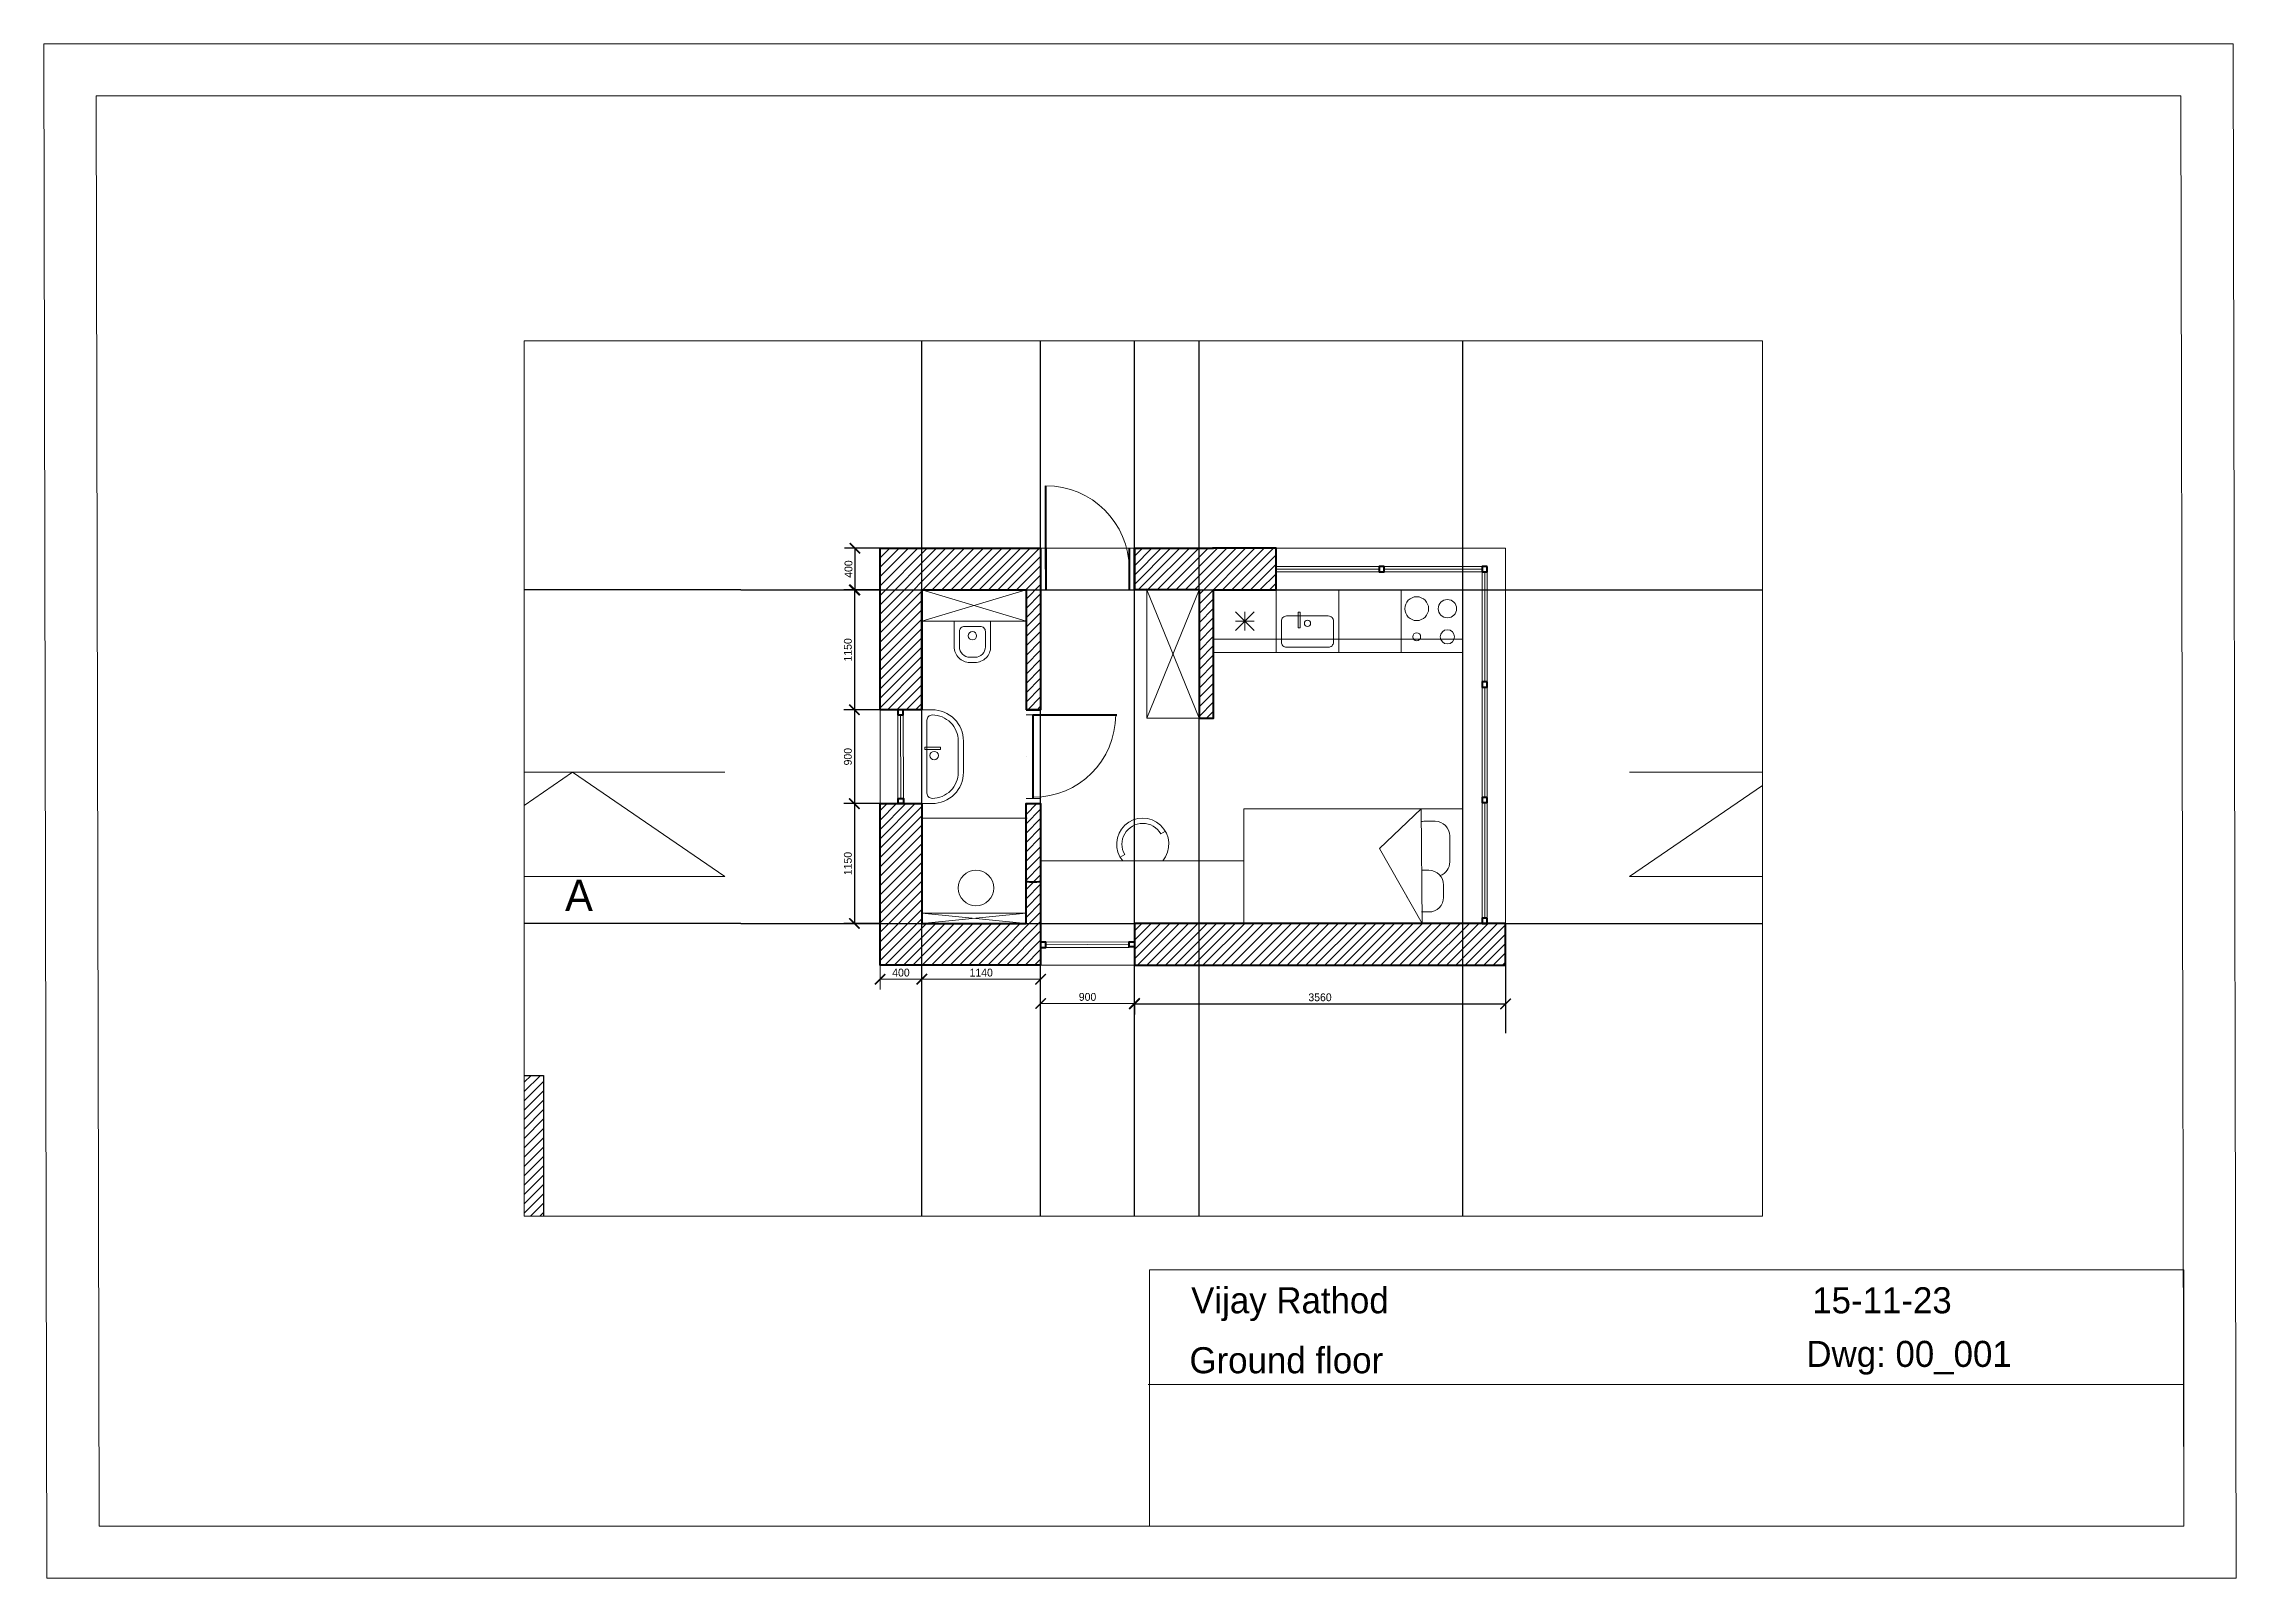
# Paper-space layout '00_Plan_' of a CAD drawing. Header units: millimetres. Extents: x -1 to 420, y 1 to 295.
# The model-space entities are those that its viewports show. They can reach past a viewport. Long polylines and large blocks are cut down to what shows.
import ezdxf

# ---------------------------------------------------------------- set-up
doc = ezdxf.new("R2010")
doc.units = ezdxf.units.MM
doc.linetypes.add('ACAD_ISO02W100', pattern=[15, 12, -3])
for name, color, linetype, lineweight in [('axis', 30, 'Continuous', 9), ('dash', 50, 'ACAD_ISO02W100', 9), ('Hatch', 26, 'Continuous', 9), ('medium', 4, 'Continuous', 20), ('No print', 7, 'Continuous', 0), ('thick', 1, 'Continuous', 40), ('thin', 3, 'Continuous', 9)]:
    doc.layers.add(name, color=color, linetype=linetype, lineweight=lineweight)
doc.layers.add('Helper', color=7, linetype='Continuous')
doc.dimstyles.new('My Cool Dim', dxfattribs={"dimtxt": 75, "dimasz": 100, "dimexe": 100, "dimexo": 0.0625, "dimgap": 25, "dimtad": 1, "dimdec": 0, "dimzin": 0, "dimdsep": 46, "dimtxsty": 'Standard', "dimblk": 'ARCHTICK', "dimcen": 2.5, "dimclrd": 256, "dimclrt": 256, "dimadec": 0, "dimazin": 0, "dimtfac": 1, "dimtdec": 0, "dimtofl": 0, "dimtmove": 1, "dimatfit": 3, "dimldrblk": 'DOTSMALL', "dimfxl": 1, "dimtolj": 1, "dimtzin": 0, "dimlwd": -1, "dimlwe": -1, "dimarcsym": 0})

# ---------------------------------------------------------------- blocks, each defined once
blk = doc.blocks.new('_ArchTick')
at = {"color": 0, "linetype": 'ByBlock', "const_width": 0.15}
blk.add_lwpolyline([(-0.5, -0.5), (0.5, 0.5)], dxfattribs=at)
blk = doc.blocks.new('*D12')
at = {"layer": 'axis', "color": 0, "transparency": 16777216}
for p, q in [((80776, 79715), (80776, 79297)), ((81676, 79715), (81676, 79297))]:
    blk.add_line(p, q, dxfattribs=at)
at = {"layer": 'axis', "transparency": 16777216}
blk.add_line((80776, 79397), (81676, 79397), dxfattribs=at)
at = {"layer": 'Defpoints', "color": 0, "transparency": 16777216}
for p in [(80776, 79715), (81676, 79715), (81676, 79397)]:
    blk.add_point(p, dxfattribs=at)
at = {"layer": 'axis', "transparency": 16777216, "xscale": 100, "yscale": 100, "zscale": 100, "rotation": 180}
blk.add_blockref('_ArchTick', (80776, 79397), dxfattribs=at)
at = {"layer": 'axis', "transparency": 16777216, "xscale": 100, "yscale": 100, "zscale": 100}
blk.add_blockref('_ArchTick', (81676, 79397), dxfattribs=at)
at = {"layer": 'axis', "transparency": 16777216, "insert": (81226, 79459), "char_height": 75, "attachment_point": 5}
blk.add_mtext('\\A1;900', dxfattribs=at)
blk = doc.blocks.new('_DotSmall')
at = {"color": 0, "linetype": 'ByBlock', "const_width": 0.5}
blk.add_lwpolyline([(-0.0625, 0, 1), (0.0625, 0, 1)], format="xyb", close=True, dxfattribs=at)
blk = doc.blocks.new('*D15')
at = {"layer": 'axis', "color": 0, "transparency": 16777216}
for p, q in [((79236, 73353), (79236, 73118)), ((79636, 73353), (79636, 73118))]:
    blk.add_line(p, q, dxfattribs=at)
at = {"layer": 'axis', "transparency": 16777216}
blk.add_line((79236, 73218), (79636, 73218), dxfattribs=at)
at = {"layer": 'Defpoints', "color": 0, "transparency": 16777216}
for p in [(79236, 73353), (79636, 73353), (79636, 73218)]:
    blk.add_point(p, dxfattribs=at)
at = {"layer": 'axis', "transparency": 16777216, "xscale": 100, "yscale": 100, "zscale": 100, "rotation": 180}
blk.add_blockref('_ArchTick', (79236, 73218), dxfattribs=at)
at = {"layer": 'axis', "transparency": 16777216, "xscale": 100, "yscale": 100, "zscale": 100}
blk.add_blockref('_ArchTick', (79636, 73218), dxfattribs=at)
at = {"layer": 'axis', "transparency": 16777216, "insert": (79436, 73281), "char_height": 75, "attachment_point": 5}
blk.add_mtext('\\A1;400', dxfattribs=at)
blk = doc.blocks.new('*D16')
at = {"layer": 'axis', "color": 0, "transparency": 16777216}
for p, q in [((79636, 73218), (79636, 73318)), ((80776, 73218), (80776, 73318))]:
    blk.add_line(p, q, dxfattribs=at)
at = {"layer": 'axis', "transparency": 16777216}
blk.add_line((79636, 73218), (80776, 73218), dxfattribs=at)
at = {"layer": 'Defpoints', "color": 0, "transparency": 16777216}
for p in [(79636, 73218), (80776, 73218), (80776, 73218)]:
    blk.add_point(p, dxfattribs=at)
at = {"layer": 'axis', "transparency": 16777216, "xscale": 100, "yscale": 100, "zscale": 100, "rotation": 180}
blk.add_blockref('_ArchTick', (79636, 73218), dxfattribs=at)
at = {"layer": 'axis', "transparency": 16777216, "xscale": 100, "yscale": 100, "zscale": 100}
blk.add_blockref('_ArchTick', (80776, 73218), dxfattribs=at)
at = {"layer": 'axis', "transparency": 16777216, "insert": (80206, 73281), "char_height": 75, "attachment_point": 5}
blk.add_mtext('\\A1;1140', dxfattribs=at)
blk = doc.blocks.new('*D17')
at = {"layer": 'axis', "color": 0, "transparency": 16777216}
for p, q in [((80776, 72981), (80776, 73085)), ((81676, 72977), (81676, 73085))]:
    blk.add_line(p, q, dxfattribs=at)
at = {"layer": 'axis', "transparency": 16777216}
blk.add_line((80776, 72985), (81676, 72985), dxfattribs=at)
at = {"layer": 'Defpoints', "color": 0, "transparency": 16777216}
for p in [(80776, 72981), (81676, 72985), (81676, 72977)]:
    blk.add_point(p, dxfattribs=at)
at = {"layer": 'axis', "transparency": 16777216, "xscale": 100, "yscale": 100, "zscale": 100, "rotation": 180}
blk.add_blockref('_ArchTick', (80776, 72985), dxfattribs=at)
at = {"layer": 'axis', "transparency": 16777216, "xscale": 100, "yscale": 100, "zscale": 100}
blk.add_blockref('_ArchTick', (81676, 72985), dxfattribs=at)
at = {"layer": 'axis', "transparency": 16777216, "insert": (81226, 73048), "char_height": 75, "attachment_point": 5}
blk.add_mtext('\\A1;900', dxfattribs=at)
blk = doc.blocks.new('*D21')
at = {"layer": 'Defpoints', "color": 0, "transparency": 16777216}
for p in [(81676, 72985), (85236, 72985), (85236, 72981)]:
    blk.add_point(p, dxfattribs=at)
at = {"layer": 'Helper', "color": 0, "transparency": 16777216}
for p, q in [((81676, 72985), (81676, 72881)), ((85236, 72985), (85236, 72881))]:
    blk.add_line(p, q, dxfattribs=at)
at = {"layer": 'Helper', "transparency": 16777216}
blk.add_line((81676, 72981), (85236, 72981), dxfattribs=at)
at = {"layer": 'Helper', "transparency": 16777216, "xscale": 100, "yscale": 100, "zscale": 100, "rotation": 180}
blk.add_blockref('_ArchTick', (81676, 72981), dxfattribs=at)
at = {"layer": 'Helper', "transparency": 16777216, "xscale": 100, "yscale": 100, "zscale": 100}
blk.add_blockref('_ArchTick', (85236, 72981), dxfattribs=at)
at = {"layer": 'Helper', "transparency": 16777216, "insert": (83456, 73044), "char_height": 75, "attachment_point": 5}
blk.add_mtext('\\A1;3560', dxfattribs=at)
blk = doc.blocks.new('*D22')
at = {"layer": 'Defpoints', "color": 0, "transparency": 16777216}
for p in [(79236, 77353), (78995, 76953), (79236, 76953)]:
    blk.add_point(p, dxfattribs=at)
at = {"layer": 'Helper', "color": 0, "transparency": 16777216}
for p, q in [((79236, 77353), (78895, 77353)), ((79236, 76953), (78895, 76953))]:
    blk.add_line(p, q, dxfattribs=at)
at = {"layer": 'Helper', "transparency": 16777216}
blk.add_line((78995, 77353), (78995, 76953), dxfattribs=at)
at = {"layer": 'Helper', "transparency": 16777216, "xscale": 100, "yscale": 100, "zscale": 100}
for p, rotation in [((78995, 77353), 90), ((78995, 76953), 270)]:
    blk.add_blockref('_ArchTick', p, dxfattribs=dict(at, rotation=rotation))
at = {"layer": 'Helper', "transparency": 16777216, "insert": (78933, 77153), "char_height": 75, "attachment_point": 5, "rotation": 90}
blk.add_mtext('\\A1;400', dxfattribs=at)
blk = doc.blocks.new('*D26')
at = {"layer": 'Defpoints', "color": 0, "transparency": 16777216}
for p in [(79236, 76953), (78989, 75803), (79236, 75803)]:
    blk.add_point(p, dxfattribs=at)
at = {"layer": 'Helper', "color": 0, "transparency": 16777216}
for p, q in [((79236, 76953), (78889, 76953)), ((79236, 75803), (78889, 75803))]:
    blk.add_line(p, q, dxfattribs=at)
at = {"layer": 'Helper', "transparency": 16777216}
blk.add_line((78989, 76953), (78989, 75803), dxfattribs=at)
at = {"layer": 'Helper', "transparency": 16777216, "xscale": 100, "yscale": 100, "zscale": 100}
for p, rotation in [((78989, 76953), 90), ((78989, 75803), 270)]:
    blk.add_blockref('_ArchTick', p, dxfattribs=dict(at, rotation=rotation))
at = {"layer": 'Helper', "transparency": 16777216, "insert": (78927, 76378), "char_height": 75, "attachment_point": 5, "rotation": 90}
blk.add_mtext('\\A1;1150', dxfattribs=at)
blk = doc.blocks.new('*D27')
at = {"layer": 'Defpoints', "color": 0, "transparency": 16777216}
for p in [(79236, 75803), (78989, 74903), (79236, 74903)]:
    blk.add_point(p, dxfattribs=at)
at = {"layer": 'Helper', "color": 0, "transparency": 16777216}
for p, q in [((79236, 75803), (78889, 75803)), ((79236, 74903), (78889, 74903))]:
    blk.add_line(p, q, dxfattribs=at)
at = {"layer": 'Helper', "transparency": 16777216}
blk.add_line((78989, 75803), (78989, 74903), dxfattribs=at)
at = {"layer": 'Helper', "transparency": 16777216, "xscale": 100, "yscale": 100, "zscale": 100}
for p, rotation in [((78989, 75803), 90), ((78989, 74903), 270)]:
    blk.add_blockref('_ArchTick', p, dxfattribs=dict(at, rotation=rotation))
at = {"layer": 'Helper', "transparency": 16777216, "insert": (78927, 75353), "char_height": 75, "attachment_point": 5, "rotation": 90}
blk.add_mtext('\\A1;900', dxfattribs=at)
blk = doc.blocks.new('*D28')
at = {"layer": 'Defpoints', "color": 0, "transparency": 16777216}
for p in [(79236, 74903), (78989, 73753), (79236, 73753)]:
    blk.add_point(p, dxfattribs=at)
at = {"layer": 'Helper', "color": 0, "transparency": 16777216}
for p, q in [((79236, 74903), (78889, 74903)), ((79236, 73753), (78889, 73753))]:
    blk.add_line(p, q, dxfattribs=at)
at = {"layer": 'Helper', "transparency": 16777216}
blk.add_line((78989, 74903), (78989, 73753), dxfattribs=at)
at = {"layer": 'Helper', "transparency": 16777216, "xscale": 100, "yscale": 100, "zscale": 100}
for p, rotation in [((78989, 74903), 90), ((78989, 73753), 270)]:
    blk.add_blockref('_ArchTick', p, dxfattribs=dict(at, rotation=rotation))
at = {"layer": 'Helper', "transparency": 16777216, "insert": (78927, 74328), "char_height": 75, "attachment_point": 5, "rotation": 90}
blk.add_mtext('\\A1;1150', dxfattribs=at)

msp = doc.modelspace()

# ---------------------------------------------------------------- hatches: boundary and pattern name
at = {"layer": 'Hatch', "true_color": 0xa953a0}
h = msp.add_hatch(dxfattribs=at)
h.set_pattern_fill('ANSI31', color=215, scale=20)
h.paths.add_polyline_path([(80775.7, 77353.1), (79235.7, 77353.1), (79235.7, 75803.1), (79635.7, 75803.1), (79635.7, 76953.1), (80635.7, 76953.1), (80635.7, 75803.1), (80775.7, 75803.1), (80775.7, 76953.1)])
h.paths.add_polyline_path([(80775.7, 73753.1), (80775.7, 74156.2, -0.0438341), (80635.7, 74156.2), (80635.7, 73753.1), (79635.7, 73753.1), (79635.7, 73853.1), (79635.7, 74903.1), (79235.7, 74903.1), (79235.7, 73353.1), (80775.7, 73353.1)])
h.paths.add_polyline_path([(85235.7, 73753.1), (84835.7, 73753.1), (81675.7, 73753.1), (81675.7, 73353.1), (85235.7, 73353.1)])
h.paths.add_polyline_path([(80775.7, 74903.1), (80635.7, 74903.1), (80635.7, 74156.2, 0.0438341), (80775.7, 74156.2)], flags=17)
h.paths.add_polyline_path([(83035.7, 77353.1), (82435.7, 77353.1), (81675.7, 77353.1), (81675.7, 76953.1), (81795.7, 76953.1), (81795.7, 76963.1), (82295.7, 76953.1), (82295.7, 75723.1), (82435.7, 75723.1), (82435.7, 76953.1), (83035.7, 76953.1)])
h = msp.add_hatch(dxfattribs=at)
h.set_pattern_fill('ANSI31', color=215, scale=20)
h.paths.add_polyline_path([(76008.1, 72295.5), (74544.7, 72295.5), (74544.7, 70938.1), (76008.1, 70938.1)])

# ---------------------------------------------------------------- linework, layer by layer
at = {"layer": 'dash'}
msp.add_lwpolyline([(82435.7, 76953.1), (84825.7, 76953.1), (84825.7, 76480.3), (82435.7, 76480.2)], close=True, dxfattribs=at)
at = {"layer": 'Helper'}
for points in [[(79635.7, 70502.9), (79635.7, 79715.4)], [(80775.7, 70502.9), (80775.7, 79715.4)], [(81675.7, 70502.9), (81675.7, 79715.4)], [(82295.7, 70502.9), (82295.7, 79715.4)], [(84825.7, 70502.9), (84825.7, 79715.4)], [(77900.6, 76953.1), (74429, 76953.1)], [(77900.6, 76953.1), (89170.5, 76953.1)], [(77900.6, 73753.1), (74429, 73753.1)], [(77900.6, 73753.1), (89170.5, 73753.1)], [(85235.7, 73353.1), (85235.7, 72701.7)]]:
    msp.add_lwpolyline(points, dxfattribs=at)
msp.add_lwpolyline([(74544.7, 72295.5), (76008.1, 72295.5), (76008.1, 70938.1), (74544.7, 70938.1)], close=True, dxfattribs=at)
at = {"layer": 'medium'}
for p, q in [((84235.7, 76953.1), (84235.7, 76353.1)), ((84825.7, 76953.1), (84235.7, 76953.1)), ((84235.7, 76353.1), (84825.7, 76353.1)), ((79235.7, 75803.1), (79235.7, 74903.1)), ((79635.7, 75803.1), (79235.7, 75803.1)), ((79635.7, 74903.1), (79635.7, 75803.1)), ((79235.7, 74903.1), (79635.7, 74903.1)), ((81675.7, 73753.1), (80775.7, 73753.1)), ((80775.7, 73753.1), (80775.7, 73353.1)), ((81675.7, 73353.1), (81675.7, 73753.1)), ((80775.7, 73353.1), (81675.7, 73353.1))]:
    msp.add_line(p, q, dxfattribs=at)
for points in [[(80775.7, 77353.1), (81675.7, 77353.1)], [(82435.7, 76953.1), (84825.7, 76953.1), (84825.7, 73753.1), (85235.7, 73753.1), (85235.7, 77353.1), (82435.7, 77353.1)], [(84022.7, 77178.1), (83035.7, 77178.1)], [(83035.7, 77153.1), (84022.7, 77153.1)], [(84022.7, 77128.1), (83035.7, 77128.1)], [(84072.7, 77178.1), (85010.7, 77178.1)], [(84072.7, 77153.1), (85010.7, 77153.1)], [(84072.7, 77128.1), (85010.7, 77128.1)], [(85035.7, 77128.1), (85035.7, 76070.1)], [(79635.7, 76953.1), (79635.7, 76653.1), (80635.7, 76653.1), (80635.7, 76953.1), (79635.7, 76953.1)], [(80296.4, 76947.4), (79946.4, 76947.4)], [(82295.7, 76953.1), (82295.7, 75723.1), (81795.7, 75723.1), (81795.7, 76963.1), (82295.7, 76953.1)], [(82435.7, 76953.1), (82435.7, 76353.1), (83035.7, 76353.1), (83035.7, 76953.1), (82435.7, 76953.1)], [(82435.7, 76953.1), (82435.7, 76353.1), (83035.7, 76353.1), (83035.7, 76953.1), (82435.7, 76953.1)], [(82435.7, 76953.1), (82435.7, 76353.1), (83035.7, 76353.1), (83035.7, 76953.1), (82435.7, 76953.1)], [(82435.7, 76953.1), (82435.7, 76353.1), (83035.7, 76353.1), (83035.7, 76953.1), (82435.7, 76953.1)], [(83035.7, 76953.1), (83035.7, 76353.1), (83635.7, 76353.1), (83635.7, 76953.1), (83035.7, 76953.1)], [(83035.7, 76953.1), (83035.7, 76353.1), (83635.7, 76353.1), (83635.7, 76953.1), (83035.7, 76953.1)], [(83635.7, 76953.1), (83635.7, 76353.1), (84235.7, 76353.1), (84235.7, 76953.1), (83635.7, 76953.1)], [(83635.7, 76953.1), (83635.7, 76353.1), (84235.7, 76353.1), (84235.7, 76953.1), (83635.7, 76953.1)], [(84825.7, 76953.1), (84825.7, 76353.1)], [(85035.7, 76020.1), (85035.7, 74962.1)], [(79430.7, 75753.1), (79435.7, 74953.1), (79435.7, 74953.1)], [(74824.4, 75203.1), (77747.1, 75203.1)], [(74824.4, 74203.1), (76285.7, 75203.1), (77747.1, 74203.1)], [(86425.7, 75203.1), (89348.5, 75203.1)], [(86425.7, 74203.1), (87887.1, 75203.1), (89348.5, 74203.1)], [(85035.7, 74912.1), (85035.7, 73803.1)], [(79646, 74764), (80646, 74764)], [(82725.7, 73753.1), (84825.7, 73753.1), (84825.7, 74853.1), (82725.7, 74853.1), (82725.7, 73753.1)], [(82725.7, 73753.1), (82725.7, 74353.1)], [(74824.4, 74203.1), (77747.1, 74203.1)], [(86425.7, 74203.1), (89348.5, 74203.1)], [(80825.7, 73548.1), (81625.7, 73553.1), (81625.7, 73553.1)]]:
    msp.add_lwpolyline(points, dxfattribs=at)
for points in [[(82435.7, 76953.1), (82435.7, 76953.1)], [(80775.7, 73753.1), (82725.7, 73753.1), (82725.7, 74353.1), (80775.7, 74353.1)], [(79635.7, 73753.1), (79635.7, 73853.1), (80635.7, 73853.1), (80635.7, 73753.1)]]:
    msp.add_lwpolyline(points, close=True, dxfattribs=at)
for points in [[(80296.4, 76653.1), (80296.4, 76407.4, -0.4142136), (80146.4, 76257.4), (80096.4, 76257.4, -0.4142136), (79946.4, 76407.4), (79946.4, 76653.1)], [(79635.7, 75803.1), (79635.7, 74903.1), (79735.7, 74903.1, 0.4142136), (80035.7, 75203.1), (80035.7, 75503.1, 0.4142136), (79735.7, 75803.1)], [(79685.7, 75703.1), (79685.7, 75003.1, 0.4142136), (79735.7, 74953.1), (79735.7, 74953.1, 0.4142136), (79985.7, 75203.1), (79985.7, 75503.1, 0.4142136), (79735.7, 75753.1), (79735.7, 75753.1, 0.4142136)]]:
    msp.add_lwpolyline(points, format="xyb", close=True, dxfattribs=at)
at = {"layer": 'thick'}
msp.add_line((80635.7, 75353.1), (80635.7, 75353.1), dxfattribs=at)
for points in [[(80825.7, 77153.1), (80825.7, 77953.1)], [(79635.7, 76953.1), (79635.7, 75803.1), (79235.7, 75803.1), (79235.7, 77353.1), (80775.7, 77353.1), (80775.7, 76953.1), (80775.7, 75803.1)], [(80775.7, 77353.1), (80775.7, 76953.1)], [(80825.7, 77353.1), (80825.7, 76953.1)], [(81625.7, 77353.1), (81625.7, 76953.1)], [(81675.7, 77353.1), (81675.7, 76953.1)], [(82295.7, 76953.1), (81675.7, 76953.1), (81675.7, 77353.1), (82435.7, 77353.1)], [(82435.7, 77353.1), (82435.7, 77363.1)], [(82435.7, 76953.1), (82435.7, 76953.1), (83035.7, 76953.1), (83035.7, 77353.1), (82435.7, 77353.1)], [(79635.7, 75803.1), (79635.7, 76953.1), (80635.7, 76953.1), (80635.7, 75803.1)], [(82295.7, 76953.1), (82295.7, 75723.1), (82435.7, 75723.1), (82435.7, 76953.1), (82435.7, 76953.1)], [(80705.7, 74953.1), (80705.7, 75753.1), (81505.7, 75753.1)], [(80775.7, 73753.1), (80775.7, 73353.1), (79235.7, 73353.1), (79235.7, 74903.1), (79635.7, 74903.1), (79635.7, 73753.1)], [(79635.7, 74903.1), (79635.7, 73753.1), (80635.7, 73753.1), (80635.7, 74903.1), (80775.7, 74903.1), (80775.7, 73753.1)]]:
    msp.add_lwpolyline(points, dxfattribs=at)
for points in [[(84072.7, 77178.1), (84022.7, 77178.1), (84022.7, 77128.1), (84072.7, 77128.1)], [(85060.7, 77178.1), (85010.7, 77178.1), (85010.7, 77128.1), (85060.7, 77128.1)], [(85060.7, 77178.1), (85010.7, 77178.1), (85010.7, 77128.1), (85060.7, 77128.1)], [(85060.7, 76070.1), (85010.7, 76070.1), (85010.7, 76020.1), (85060.7, 76020.1)], [(85060.7, 76070.1), (85010.7, 76070.1), (85010.7, 76020.1), (85060.7, 76020.1)], [(79455.7, 75803.1), (79405.7, 75803.1), (79405.7, 75753.1), (79455.7, 75753.1)], [(80635.7, 75803.1), (80775.7, 75803.1)], [(79410.7, 74953.1), (79460.7, 74953.1), (79460.7, 74903.1), (79410.7, 74903.1)], [(85060.7, 74962.1), (85010.7, 74962.1), (85010.7, 74912.1), (85060.7, 74912.1)], [(85060.7, 74962.1), (85010.7, 74962.1), (85010.7, 74912.1), (85060.7, 74912.1)], [(81675.7, 73353.1), (85235.7, 73353.1), (85235.7, 73753.1), (84835.7, 73753.1), (81675.7, 73753.1)], [(85060.7, 73803.1), (85010.7, 73803.1), (85010.7, 73753.1), (85060.7, 73753.1)], [(80775.7, 73573.1), (80775.7, 73523.1), (80825.7, 73523.1), (80825.7, 73573.1)], [(81625.7, 73528.1), (81625.7, 73578.1), (81675.7, 73578.1), (81675.7, 73528.1)]]:
    msp.add_lwpolyline(points, close=True, dxfattribs=at)
msp.add_arc((80705.7, 74953.1), 800, 264.9802, 275.0198, dxfattribs=at)
at = {"layer": 'thin'}
for p, q in [((79455.7, 75753.1), (79460.7, 74953.1)), ((80825.7, 73573.1), (81625.7, 73578.1))]:
    msp.add_line(p, q, dxfattribs=at)
for points in [[(85010.7, 77128.1), (85010.7, 76070.1)], [(85060.7, 77128.1), (85060.7, 76070.1)], [(79635.7, 76953.1), (80635.7, 76653.1), (80635.7, 76653.1)], [(79635.7, 76653.1), (80635.7, 76953.1)], [(82295.7, 76953.1), (81795.7, 75723.1)], [(81795.7, 76953.1), (82295.7, 75723.1)], [(82645.7, 76563.1), (82825.7, 76743.1)], [(82645.7, 76743.1), (82825.7, 76563.1)], [(82645.7, 76653.1), (82825.7, 76653.1)], [(82735.7, 76743.1), (82735.7, 76563.1)], [(85010.7, 76020.1), (85010.7, 74962.1)], [(85060.7, 76020.1), (85060.7, 74962.1)], [(79405.7, 75753.1), (79405.7, 74953.1)], [(80635.7, 75753.1), (80775.7, 75753.1)], [(80635.7, 74953.1), (80775.7, 74953.1)], [(80635.7, 74903.1), (80775.7, 74903.1)], [(85010.7, 74912.1), (85010.7, 73803.1)], [(85060.7, 74912.1), (85060.7, 73803.1)], [(84425.7, 74853.1), (84025.7, 74473.1), (84435.7, 73753.1)], [(84425.7, 74853.1), (84435.7, 73753.1)], [(81928.9, 74613.1), (81972.2, 74638.1)], [(81539.2, 74388.1), (81582.5, 74413.1)], [(79635.7, 73753.1), (80635.7, 73853.1)], [(80635.7, 73753.1), (79635.7, 73853.1)], [(84290.7, 74003.1), (84290.7, 74007.7)], [(80825.7, 73523.1), (81625.7, 73523.1)]]:
    msp.add_lwpolyline(points, dxfattribs=at)
for points in [[(80246.4, 76553.1), (80246.4, 76407.4, -0.4142136), (80146.4, 76307.4), (80096.4, 76307.4, -0.4142136), (79996.4, 76407.4), (79996.4, 76553.1, -0.4142136), (80046.4, 76603.1), (80196.4, 76603.1, -0.4142136)], [(83135.7, 76403.1), (83535.7, 76403.1, 0.4142136), (83585.7, 76453.1), (83585.7, 76653.1, 0.4142136), (83535.7, 76703.1), (83135.7, 76703.1, 0.4142136), (83085.7, 76653.1), (83085.7, 76453.1, 0.4142136)]]:
    msp.add_lwpolyline(points, format="xyb", close=True, dxfattribs=at)
for points in [[(83245.7, 76738.1), (83245.7, 76588.1), (83265.7, 76588.1), (83265.7, 76738.1)], [(79665.7, 75423.1), (79815.7, 75423.1), (79815.7, 75443.1), (79665.7, 75443.1)]]:
    msp.add_lwpolyline(points, close=True, dxfattribs=at)
for points in [[(84426.8, 74731, -0.0428976), (84450.7, 74733.1), (84560.7, 74733.1, -0.4142136), (84700.7, 74593.1), (84700.7, 74343.1, -0.3142643), (84609.1, 74211.7)], [(84430.7, 74263.1), (84500.7, 74263.1, -0.4142136), (84640.7, 74123.1), (84640.7, 74003.1, -0.4142136), (84500.7, 73863.1), (84430.7, 73863.1)]]:
    msp.add_lwpolyline(points, format="xyb", dxfattribs=at)
for centre, radius in [((84383.2, 76773.1), 114.3), ((84678.2, 76773.1), 88.1), ((80121.4, 76513.1), 40), ((83335.7, 76633.1), 30), ((84678.2, 76503.1), 68.2), ((84383.2, 76503.1), 38.2), ((79754.6, 75363.8), 40), ((80155.7, 74093.1), 170.3)]:
    msp.add_circle(centre, radius, dxfattribs=at)
for centre, radius, start, end in [((80825.7, 77153.1), 800, 0, 90), ((80705.7, 75753.1), 790, 270, 0), ((81755.7, 74513.1), 250, 320.20818, 219.79182), ((81755.7, 74513.1), 200, 30, 210)]:
    msp.add_arc(centre, radius, start, end, dxfattribs=at)

# ---------------------------------------------------------------- texts
at = {"layer": 'medium'}
msp.add_text('A', height=300, dxfattribs=at).set_placement((76213.6, 73872.1))

# ---------------------------------------------------------------- dimensions: what is measured, and where the dimension line sits
at = {"layer": 'axis'}
for p1, p2, distance, picture, middle in [((80775.7, 79715.4), (81675.7, 79715.4), -318.6, '*D12', (81225.7, 79459.3)), ((79235.7, 73353.1), (79635.7, 73353.1), -135, '*D15', (79435.7, 73280.6))]:
    dim = msp.add_aligned_dim(p1=p1, p2=p2, distance=distance, dimstyle='My Cool Dim', dxfattribs=at)
    dim.commit()
    dim.dimension.update_dxf_attribs({"geometry": picture, "text_midpoint": middle})
for base, p1, p2, picture, middle in [((80775.7, 73218.1), (79635.7, 73218.1), (80775.7, 73218.1), '*D16', (80205.7, 73280.6)), ((81675.7, 72985.3), (80775.7, 72981), (81675.7, 72976.6), '*D17', (81225.7, 73047.8))]:
    dim = msp.add_linear_dim(base=base, p1=p1, p2=p2, dimstyle='My Cool Dim', dxfattribs=at)
    dim.commit()
    dim.dimension.update_dxf_attribs({"geometry": picture, "text_midpoint": middle})
at = {"layer": 'Helper'}
for base, p1, p2, picture, middle in [((78995, 76953.1), (79235.7, 77353.1), (79235.7, 76953.1), '*D22', (78932.5, 77153.1)), ((78989.1, 75803.1), (79235.7, 76953.1), (79235.7, 75803.1), '*D26', (78926.6, 76378.1)), ((78989.1, 74903.1), (79235.7, 75803.1), (79235.7, 74903.1), '*D27', (78926.6, 75353.1)), ((78989.1, 73753.1), (79235.7, 74903.1), (79235.7, 73753.1), '*D28', (78926.6, 74328.1))]:
    dim = msp.add_linear_dim(base=base, p1=p1, p2=p2, angle=90, dimstyle='My Cool Dim', dxfattribs=at)
    dim.commit()
    dim.dimension.update_dxf_attribs({"geometry": picture, "text_midpoint": middle})
dim = msp.add_linear_dim(base=(85235.7, 72981.1), p1=(81675.7, 72985.3), p2=(85235.7, 72984.6), dimstyle='My Cool Dim', dxfattribs=at)
dim.commit()
dim.dimension.update_dxf_attribs({"geometry": '*D21', "text_midpoint": (83455.7, 73043.6)})

psp = doc.layouts.new('00_Plan_')

# ---------------------------------------------------------------- linework, layer by layer
at = {"layer": 'No print'}
for points in [[(-0.5, 1.03), (419.5, 1.03), (418.9, 295.43), (-1.1, 295.43)], [(9.48, 11.03), (409.48, 11.03), (408.92, 285.43), (8.92, 285.43)], [(211.05, 60.22), (409.48, 60.22), (409.48, 11.03), (211.05, 11.03)]]:
    psp.add_lwpolyline(points, close=True, dxfattribs=at)
psp.add_lwpolyline([(210.77, 38.21), (409.4, 38.21)], dxfattribs=at)

# ---------------------------------------------------------------- texts
for s, p in [('Vijay Rathod', (219.01, 51.85)), ('15-11-23', (338.17, 51.85)), ('Dwg: 00_001', (337.05, 41.56)), ('Ground floor', (218.69, 40.34))]:
    psp.add_text(s, height=5, dxfattribs=at).set_placement(p)

# ---------------------------------------------------------------- viewports
at = {"layer": 'No print', "view_target_point": (164356.73, 25091.06)}
psp.add_viewport(center=(209.86, 154.47), size=(237.6, 168), view_center_point=(-82594.63, 50052.92), view_height=8400, dxfattribs=at)

doc.saveas('drawing.dxf')
